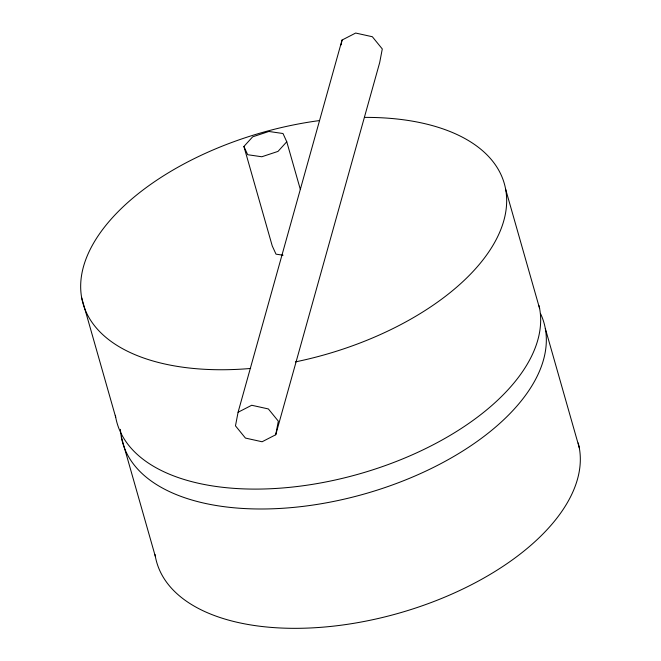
<?xml version="1.0" encoding="UTF-8"?>
<svg xmlns="http://www.w3.org/2000/svg" width="661" height="661" viewBox="0 0 661 661"><rect width="100%" height="100%" fill="white"/><g stroke="black" fill="none" stroke-linecap="round" stroke-linejoin="round"><path stroke-width="0.99" d="M238.076 412.257L235.473 425.849L245.429 438.069L262.103 441.763L275.728 434.756L379.695 62.555L382.289 48.955L372.341 36.735L355.668 33.05L342.034 40.057L238.076 412.257L251.701 405.259L268.374 408.944L278.331 421.164L275.728 434.756M341.109 44.907L342.034 40.057M283.082 255.196L276.017 254.171L272.241 245.917L243.909 146.461L252.684 136.827L268.87 131.465L282.991 133.514L286.767 141.768L300.375 189.55M286.767 141.768L277.992 151.402L261.806 156.764L247.685 154.715L243.909 146.461M505.64 189.261L539.64 308.613M545.308 328.5L579.3 447.852M81.7 297.88L115.692 417.231M121.36 437.119L155.36 556.471M578.193 442.969A219.022 115.419 -15.9 0 1 391.072 615.317A219.022 115.419 -15.9 0 1 155.038 554.554M540.764 314.099A219.022 115.419 -15.9 0 1 360.989 494.924A219.022 115.419 -15.9 0 1 120.434 429.344M364.674 117.394A219.022 115.419 -15.9 0 1 503.748 220.89A219.022 115.419 -15.9 0 1 295.409 361.898M250.635 368.458A219.022 115.419 -15.9 0 1 83.46 266.714A219.022 115.419 -15.9 0 1 319.346 120.591M539.021 305.671A219.022 115.419 -15.9 0 1 349.57 476.564A219.022 115.419 -15.9 0 1 115.378 415.315"/></g></svg>
